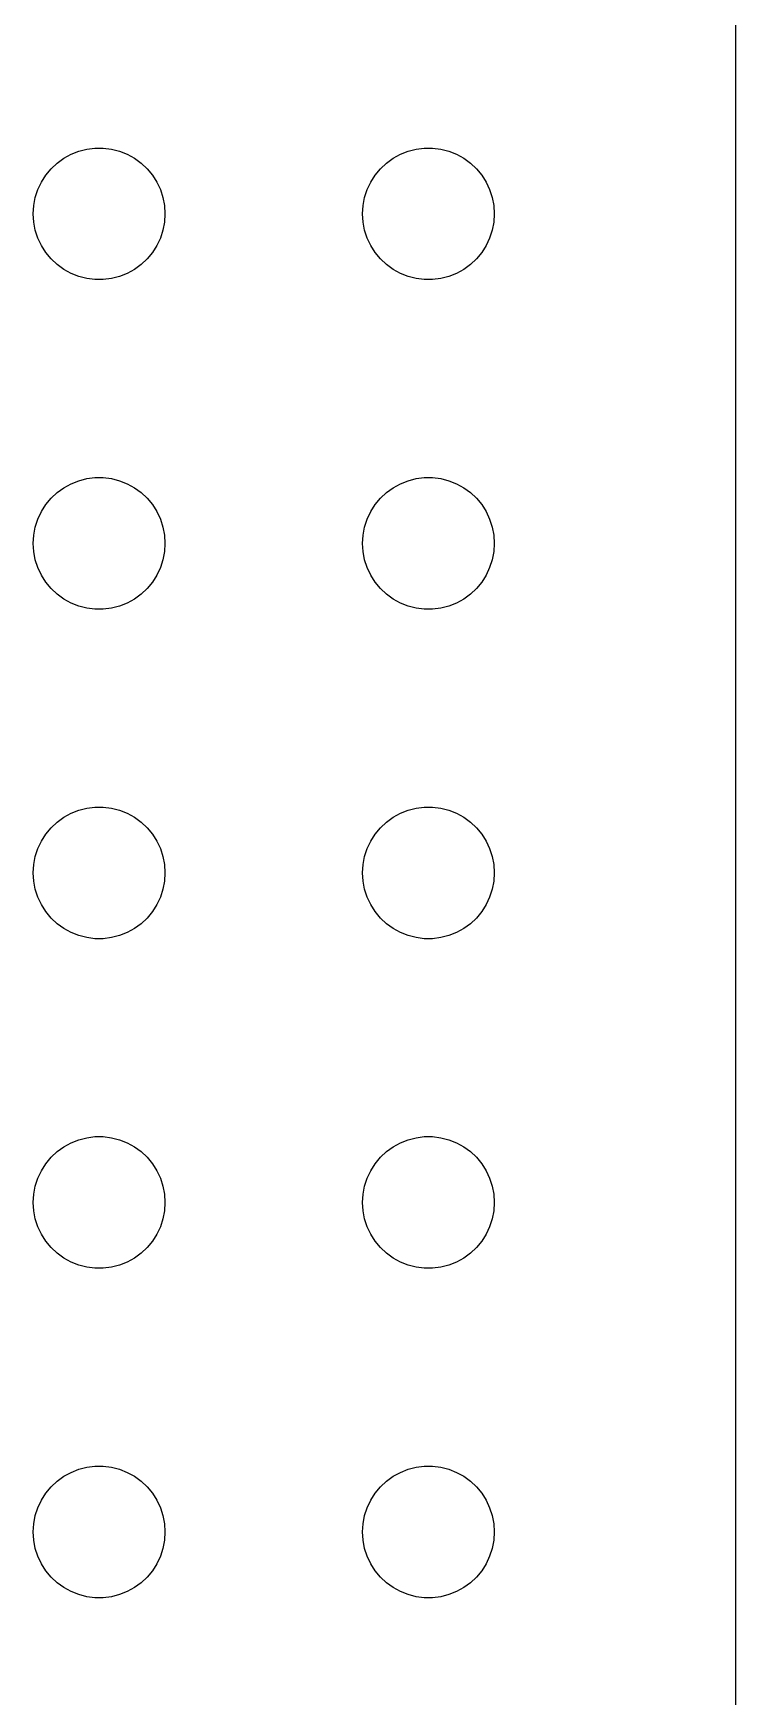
# Model space of a CAD drawing. Header units: metres. Extents: x -150 to 150, y -149 to 149.
# Drawn here: x 133.5 to 149.5, y -3.75 to 34.11 of the extents above; entities that cross this region are included whole.
import ezdxf

# ---------------------------------------------------------------- set-up
doc = ezdxf.new("R2010")
doc.units = ezdxf.units.M

msp = doc.modelspace()

# ---------------------------------------------------------------- linework, layer by layer
for p, q in [((149.5, -144.5), (149.5, 144.5)), ((134.361, 31.3572), (134.536, 31.4266)), ((134.536, 31.4266), (134.719, 31.4734)), ((134.719, 31.4734), (134.906, 31.497)), ((134.906, 31.497), (135.094, 31.497)), ((135.094, 31.497), (135.281, 31.4734)), ((135.281, 31.4734), (135.464, 31.4266)), ((135.464, 31.4266), (135.639, 31.3572)), ((141.861, 31.3572), (142.036, 31.4266)), ((142.036, 31.4266), (142.219, 31.4734)), ((142.219, 31.4734), (142.406, 31.497)), ((142.406, 31.497), (142.594, 31.497)), ((142.594, 31.497), (142.781, 31.4734)), ((142.781, 31.4734), (142.964, 31.4266)), ((142.964, 31.4266), (143.139, 31.3572)), ((133.907, 31.0268), (134.044, 31.1558)), ((134.044, 31.1558), (134.196, 31.2665)), ((134.196, 31.2665), (134.361, 31.3572)), ((135.639, 31.3572), (135.804, 31.2665)), ((135.804, 31.2665), (135.956, 31.1558)), ((135.956, 31.1558), (136.093, 31.0268)), ((141.407, 31.0268), (141.544, 31.1558)), ((141.544, 31.1558), (141.696, 31.2665)), ((141.696, 31.2665), (141.861, 31.3572)), ((143.139, 31.3572), (143.304, 31.2665)), ((143.304, 31.2665), (143.456, 31.1558)), ((143.456, 31.1558), (143.593, 31.0268)), ((133.605, 30.5522), (133.686, 30.7226)), ((133.686, 30.7226), (133.786, 30.8817)), ((133.786, 30.8817), (133.907, 31.0268)), ((136.093, 31.0268), (136.214, 30.8817)), ((136.214, 30.8817), (136.314, 30.7226)), ((136.314, 30.7226), (136.395, 30.5522)), ((141.105, 30.5522), (141.186, 30.7226)), ((141.186, 30.7226), (141.286, 30.8817)), ((141.286, 30.8817), (141.407, 31.0268)), ((143.593, 31.0268), (143.714, 30.8817)), ((143.714, 30.8817), (143.814, 30.7226)), ((143.814, 30.7226), (143.895, 30.5522)), ((133.512, 30.188), (133.547, 30.373)), ((133.547, 30.373), (133.605, 30.5522)), ((136.395, 30.5522), (136.453, 30.373)), ((136.453, 30.373), (136.488, 30.188)), ((141.012, 30.188), (141.047, 30.373)), ((141.047, 30.373), (141.105, 30.5522)), ((143.895, 30.5522), (143.953, 30.373)), ((143.953, 30.373), (143.988, 30.188)), ((133.5, 30), (133.512, 30.188)), ((133.512, 29.812), (133.5, 30)), ((136.488, 30.188), (136.5, 30)), ((136.5, 30), (136.488, 29.812)), ((141, 30), (141.012, 30.188)), ((141.012, 29.812), (141, 30)), ((143.988, 30.188), (144, 30)), ((144, 30), (143.988, 29.812)), ((133.547, 29.627), (133.512, 29.812)), ((133.605, 29.4478), (133.547, 29.627)), ((136.453, 29.627), (136.395, 29.4478)), ((136.488, 29.812), (136.453, 29.627)), ((141.047, 29.627), (141.012, 29.812)), ((141.105, 29.4478), (141.047, 29.627)), ((143.953, 29.627), (143.895, 29.4478)), ((143.988, 29.812), (143.953, 29.627)), ((133.686, 29.2774), (133.605, 29.4478)), ((133.786, 29.1183), (133.686, 29.2774)), ((136.314, 29.2774), (136.214, 29.1183)), ((136.395, 29.4478), (136.314, 29.2774)), ((141.186, 29.2774), (141.105, 29.4478)), ((141.286, 29.1183), (141.186, 29.2774)), ((143.814, 29.2774), (143.714, 29.1183)), ((143.895, 29.4478), (143.814, 29.2774)), ((133.907, 28.9732), (133.786, 29.1183)), ((134.044, 28.8442), (133.907, 28.9732)), ((134.196, 28.7335), (134.044, 28.8442)), ((135.956, 28.8442), (135.804, 28.7335)), ((136.093, 28.9732), (135.956, 28.8442)), ((136.214, 29.1183), (136.093, 28.9732)), ((141.407, 28.9732), (141.286, 29.1183)), ((141.544, 28.8442), (141.407, 28.9732)), ((141.696, 28.7335), (141.544, 28.8442)), ((143.456, 28.8442), (143.304, 28.7335)), ((143.593, 28.9732), (143.456, 28.8442)), ((143.714, 29.1183), (143.593, 28.9732)), ((134.361, 28.6427), (134.196, 28.7335)), ((134.536, 28.5734), (134.361, 28.6427)), ((134.719, 28.5266), (134.536, 28.5734)), ((134.906, 28.503), (134.719, 28.5266)), ((135.094, 28.503), (134.906, 28.503)), ((135.281, 28.5266), (135.094, 28.503)), ((135.464, 28.5734), (135.281, 28.5266)), ((135.639, 28.6427), (135.464, 28.5734)), ((135.804, 28.7335), (135.639, 28.6427)), ((141.861, 28.6427), (141.696, 28.7335)), ((142.036, 28.5734), (141.861, 28.6427)), ((142.219, 28.5266), (142.036, 28.5734)), ((142.406, 28.503), (142.219, 28.5266)), ((142.594, 28.503), (142.406, 28.503)), ((142.781, 28.5266), (142.594, 28.503)), ((142.964, 28.5734), (142.781, 28.5266)), ((143.139, 28.6427), (142.964, 28.5734)), ((143.304, 28.7335), (143.139, 28.6427)), ((134.196, 23.7665), (134.361, 23.8572)), ((134.361, 23.8572), (134.536, 23.9266)), ((134.536, 23.9266), (134.719, 23.9734)), ((134.719, 23.9734), (134.906, 23.997)), ((134.906, 23.997), (135.094, 23.997)), ((135.094, 23.997), (135.281, 23.9734)), ((135.281, 23.9734), (135.464, 23.9266)), ((135.464, 23.9266), (135.639, 23.8572)), ((135.639, 23.8572), (135.804, 23.7665)), ((141.696, 23.7665), (141.861, 23.8572)), ((141.861, 23.8572), (142.036, 23.9266)), ((142.036, 23.9266), (142.219, 23.9734)), ((142.219, 23.9734), (142.406, 23.997)), ((142.406, 23.997), (142.594, 23.997)), ((142.594, 23.997), (142.781, 23.9734)), ((142.781, 23.9734), (142.964, 23.9266)), ((142.964, 23.9266), (143.139, 23.8572)), ((143.139, 23.8572), (143.304, 23.7665)), ((133.786, 23.3817), (133.907, 23.5268)), ((133.907, 23.5268), (134.044, 23.6558)), ((134.044, 23.6558), (134.196, 23.7665)), ((135.804, 23.7665), (135.956, 23.6558)), ((135.956, 23.6558), (136.093, 23.5268)), ((136.093, 23.5268), (136.214, 23.3817)), ((141.286, 23.3817), (141.407, 23.5268)), ((141.407, 23.5268), (141.544, 23.6558)), ((141.544, 23.6558), (141.696, 23.7665)), ((143.304, 23.7665), (143.456, 23.6558)), ((143.456, 23.6558), (143.593, 23.5268)), ((143.593, 23.5268), (143.714, 23.3817)), ((133.605, 23.0522), (133.686, 23.2226)), ((133.686, 23.2226), (133.786, 23.3817)), ((136.214, 23.3817), (136.314, 23.2226)), ((136.314, 23.2226), (136.395, 23.0522)), ((141.105, 23.0522), (141.186, 23.2226)), ((141.186, 23.2226), (141.286, 23.3817)), ((143.714, 23.3817), (143.814, 23.2226)), ((143.814, 23.2226), (143.895, 23.0522)), ((133.512, 22.688), (133.547, 22.873)), ((133.547, 22.873), (133.605, 23.0522)), ((136.395, 23.0522), (136.453, 22.873)), ((136.453, 22.873), (136.488, 22.688)), ((141.012, 22.688), (141.047, 22.873)), ((141.047, 22.873), (141.105, 23.0522)), ((143.895, 23.0522), (143.953, 22.873)), ((143.953, 22.873), (143.988, 22.688)), ((133.5, 22.5), (133.512, 22.688)), ((133.512, 22.312), (133.5, 22.5)), ((136.488, 22.688), (136.5, 22.5)), ((136.5, 22.5), (136.488, 22.312)), ((141, 22.5), (141.012, 22.688)), ((141.012, 22.312), (141, 22.5)), ((143.988, 22.688), (144, 22.5)), ((144, 22.5), (143.988, 22.312)), ((133.547, 22.127), (133.512, 22.312)), ((133.605, 21.9478), (133.547, 22.127)), ((136.453, 22.127), (136.395, 21.9478)), ((136.488, 22.312), (136.453, 22.127)), ((141.047, 22.127), (141.012, 22.312)), ((141.105, 21.9478), (141.047, 22.127)), ((143.953, 22.127), (143.895, 21.9478)), ((143.988, 22.312), (143.953, 22.127)), ((133.686, 21.7774), (133.605, 21.9478)), ((133.786, 21.6183), (133.686, 21.7774)), ((133.907, 21.4732), (133.786, 21.6183)), ((136.214, 21.6183), (136.093, 21.4732)), ((136.314, 21.7774), (136.214, 21.6183)), ((136.395, 21.9478), (136.314, 21.7774)), ((141.186, 21.7774), (141.105, 21.9478)), ((141.286, 21.6183), (141.186, 21.7774)), ((141.407, 21.4732), (141.286, 21.6183)), ((143.714, 21.6183), (143.593, 21.4732)), ((143.814, 21.7774), (143.714, 21.6183)), ((143.895, 21.9478), (143.814, 21.7774)), ((134.044, 21.3442), (133.907, 21.4732)), ((134.196, 21.2335), (134.044, 21.3442)), ((134.361, 21.1427), (134.196, 21.2335)), ((135.804, 21.2335), (135.639, 21.1427)), ((135.956, 21.3442), (135.804, 21.2335)), ((136.093, 21.4732), (135.956, 21.3442)), ((141.544, 21.3442), (141.407, 21.4732)), ((141.696, 21.2335), (141.544, 21.3442)), ((141.861, 21.1427), (141.696, 21.2335)), ((143.304, 21.2335), (143.139, 21.1427)), ((143.456, 21.3442), (143.304, 21.2335)), ((143.593, 21.4732), (143.456, 21.3442)), ((134.536, 21.0734), (134.361, 21.1427)), ((134.719, 21.0266), (134.536, 21.0734)), ((134.906, 21.003), (134.719, 21.0266)), ((135.094, 21.003), (134.906, 21.003)), ((135.281, 21.0266), (135.094, 21.003)), ((135.464, 21.0734), (135.281, 21.0266)), ((135.639, 21.1427), (135.464, 21.0734)), ((142.036, 21.0734), (141.861, 21.1427)), ((142.219, 21.0266), (142.036, 21.0734)), ((142.406, 21.003), (142.219, 21.0266)), ((142.594, 21.003), (142.406, 21.003)), ((142.781, 21.0266), (142.594, 21.003)), ((142.964, 21.0734), (142.781, 21.0266)), ((143.139, 21.1427), (142.964, 21.0734)), ((134.196, 16.2665), (134.361, 16.3572)), ((134.361, 16.3572), (134.536, 16.4266)), ((134.536, 16.4266), (134.719, 16.4734)), ((134.719, 16.4734), (134.906, 16.497)), ((134.906, 16.497), (135.094, 16.497)), ((135.094, 16.497), (135.281, 16.4734)), ((135.281, 16.4734), (135.464, 16.4266)), ((135.464, 16.4266), (135.639, 16.3572)), ((135.639, 16.3572), (135.804, 16.2665)), ((141.696, 16.2665), (141.861, 16.3572)), ((141.861, 16.3572), (142.036, 16.4266)), ((142.036, 16.4266), (142.219, 16.4734)), ((142.219, 16.4734), (142.406, 16.497)), ((142.406, 16.497), (142.594, 16.497)), ((142.594, 16.497), (142.781, 16.4734)), ((142.781, 16.4734), (142.964, 16.4266)), ((142.964, 16.4266), (143.139, 16.3572)), ((143.139, 16.3572), (143.304, 16.2665)), ((133.786, 15.8817), (133.907, 16.0268)), ((133.907, 16.0268), (134.044, 16.1558)), ((134.044, 16.1558), (134.196, 16.2665)), ((135.804, 16.2665), (135.956, 16.1558)), ((135.956, 16.1558), (136.093, 16.0268)), ((136.093, 16.0268), (136.214, 15.8817)), ((141.286, 15.8817), (141.407, 16.0268)), ((141.407, 16.0268), (141.544, 16.1558)), ((141.544, 16.1558), (141.696, 16.2665)), ((143.304, 16.2665), (143.456, 16.1558)), ((143.456, 16.1558), (143.593, 16.0268)), ((143.593, 16.0268), (143.714, 15.8817)), ((133.547, 15.373), (133.605, 15.5522)), ((133.605, 15.5522), (133.686, 15.7226)), ((133.686, 15.7226), (133.786, 15.8817)), ((136.214, 15.8817), (136.314, 15.7226)), ((136.314, 15.7226), (136.395, 15.5522)), ((136.395, 15.5522), (136.453, 15.373)), ((141.047, 15.373), (141.105, 15.5522)), ((141.105, 15.5522), (141.186, 15.7226)), ((141.186, 15.7226), (141.286, 15.8817)), ((143.714, 15.8817), (143.814, 15.7226)), ((143.814, 15.7226), (143.895, 15.5522)), ((143.895, 15.5522), (143.953, 15.373)), ((133.5, 15), (133.512, 15.188)), ((133.512, 15.188), (133.547, 15.373)), ((136.453, 15.373), (136.488, 15.188)), ((136.488, 15.188), (136.5, 15)), ((141, 15), (141.012, 15.188)), ((141.012, 15.188), (141.047, 15.373)), ((143.953, 15.373), (143.988, 15.188)), ((143.988, 15.188), (144, 15)), ((133.512, 14.812), (133.5, 15)), ((133.547, 14.627), (133.512, 14.812)), ((136.488, 14.812), (136.453, 14.627)), ((136.5, 15), (136.488, 14.812)), ((141.012, 14.812), (141, 15)), ((141.047, 14.627), (141.012, 14.812)), ((143.988, 14.812), (143.953, 14.627)), ((144, 15), (143.988, 14.812)), ((133.605, 14.4478), (133.547, 14.627)), ((133.686, 14.2774), (133.605, 14.4478)), ((136.395, 14.4478), (136.314, 14.2774)), ((136.453, 14.627), (136.395, 14.4478)), ((141.105, 14.4478), (141.047, 14.627)), ((141.186, 14.2774), (141.105, 14.4478)), ((143.895, 14.4478), (143.814, 14.2774)), ((143.953, 14.627), (143.895, 14.4478)), ((133.786, 14.1183), (133.686, 14.2774)), ((133.907, 13.9732), (133.786, 14.1183)), ((136.214, 14.1183), (136.093, 13.9732)), ((136.314, 14.2774), (136.214, 14.1183)), ((141.286, 14.1183), (141.186, 14.2774)), ((141.407, 13.9732), (141.286, 14.1183)), ((143.714, 14.1183), (143.593, 13.9732)), ((143.814, 14.2774), (143.714, 14.1183)), ((134.044, 13.8442), (133.907, 13.9732)), ((134.196, 13.7335), (134.044, 13.8442)), ((134.361, 13.6427), (134.196, 13.7335)), ((134.536, 13.5734), (134.361, 13.6427)), ((135.639, 13.6427), (135.464, 13.5734)), ((135.804, 13.7335), (135.639, 13.6427)), ((135.956, 13.8442), (135.804, 13.7335)), ((136.093, 13.9732), (135.956, 13.8442)), ((141.544, 13.8442), (141.407, 13.9732)), ((141.696, 13.7335), (141.544, 13.8442)), ((141.861, 13.6427), (141.696, 13.7335)), ((142.036, 13.5734), (141.861, 13.6427)), ((143.139, 13.6427), (142.964, 13.5734)), ((143.304, 13.7335), (143.139, 13.6427)), ((143.456, 13.8442), (143.304, 13.7335)), ((143.593, 13.9732), (143.456, 13.8442)), ((134.719, 13.5266), (134.536, 13.5734)), ((134.906, 13.5029), (134.719, 13.5266)), ((135.094, 13.5029), (134.906, 13.5029)), ((135.281, 13.5266), (135.094, 13.5029)), ((135.464, 13.5734), (135.281, 13.5266)), ((142.219, 13.5266), (142.036, 13.5734)), ((142.406, 13.5029), (142.219, 13.5266)), ((142.594, 13.5029), (142.406, 13.5029)), ((142.781, 13.5266), (142.594, 13.5029)), ((142.964, 13.5734), (142.781, 13.5266)), ((134.044, 8.65576), (134.196, 8.76648)), ((134.196, 8.76648), (134.361, 8.85724)), ((134.361, 8.85724), (134.536, 8.92657)), ((134.536, 8.92657), (134.719, 8.97342)), ((134.719, 8.97342), (134.906, 8.99704)), ((134.906, 8.99704), (135.094, 8.99704)), ((135.094, 8.99704), (135.281, 8.97342)), ((135.281, 8.97342), (135.464, 8.92657)), ((135.464, 8.92657), (135.639, 8.85724)), ((135.639, 8.85724), (135.804, 8.76648)), ((135.804, 8.76648), (135.956, 8.65576)), ((141.544, 8.65576), (141.696, 8.76648)), ((141.696, 8.76648), (141.861, 8.85724)), ((141.861, 8.85724), (142.036, 8.92657)), ((142.036, 8.92657), (142.219, 8.97342)), ((142.219, 8.97342), (142.406, 8.99704)), ((142.406, 8.99704), (142.594, 8.99704)), ((142.594, 8.99704), (142.781, 8.97342)), ((142.781, 8.97342), (142.964, 8.92657)), ((142.964, 8.92657), (143.139, 8.85724)), ((143.139, 8.85724), (143.304, 8.76648)), ((143.304, 8.76648), (143.456, 8.65576)), ((133.686, 8.22263), (133.786, 8.38167)), ((133.786, 8.38167), (133.907, 8.52681)), ((133.907, 8.52681), (134.044, 8.65576)), ((135.956, 8.65576), (136.093, 8.52681)), ((136.093, 8.52681), (136.214, 8.38167)), ((136.214, 8.38167), (136.314, 8.22263)), ((141.186, 8.22263), (141.286, 8.38167)), ((141.286, 8.38167), (141.407, 8.52681)), ((141.407, 8.52681), (141.544, 8.65576)), ((143.456, 8.65576), (143.593, 8.52681)), ((143.593, 8.52681), (143.714, 8.38167)), ((143.714, 8.38167), (143.814, 8.22263)), ((133.547, 7.87303), (133.605, 8.05219)), ((133.605, 8.05219), (133.686, 8.22263)), ((136.314, 8.22263), (136.395, 8.05219)), ((136.395, 8.05219), (136.453, 7.87303)), ((141.047, 7.87303), (141.105, 8.05219)), ((141.105, 8.05219), (141.186, 8.22263)), ((143.814, 8.22263), (143.895, 8.05219)), ((143.895, 8.05219), (143.953, 7.87303)), ((133.5, 7.5), (133.512, 7.68799)), ((133.512, 7.68799), (133.547, 7.87303)), ((136.453, 7.87303), (136.488, 7.68799)), ((136.488, 7.68799), (136.5, 7.5)), ((141, 7.5), (141.012, 7.68799)), ((141.012, 7.68799), (141.047, 7.87303)), ((143.953, 7.87303), (143.988, 7.68799)), ((143.988, 7.68799), (144, 7.5)), ((133.512, 7.312), (133.5, 7.5)), ((133.547, 7.12695), (133.512, 7.312)), ((136.488, 7.312), (136.453, 7.12695)), ((136.5, 7.5), (136.488, 7.312)), ((141.012, 7.312), (141, 7.5)), ((141.047, 7.12695), (141.012, 7.312)), ((143.988, 7.312), (143.953, 7.12695)), ((144, 7.5), (143.988, 7.312)), ((133.605, 6.9478), (133.547, 7.12695)), ((133.686, 6.77736), (133.605, 6.9478)), ((136.395, 6.9478), (136.314, 6.77736)), ((136.453, 7.12695), (136.395, 6.9478)), ((141.105, 6.9478), (141.047, 7.12695)), ((141.186, 6.77736), (141.105, 6.9478)), ((143.895, 6.9478), (143.814, 6.77736)), ((143.953, 7.12695), (143.895, 6.9478)), ((133.786, 6.61832), (133.686, 6.77736)), ((133.907, 6.47318), (133.786, 6.61832)), ((134.044, 6.34422), (133.907, 6.47318)), ((136.093, 6.47318), (135.956, 6.34422)), ((136.214, 6.61832), (136.093, 6.47318)), ((136.314, 6.77736), (136.214, 6.61832)), ((141.286, 6.61832), (141.186, 6.77736)), ((141.407, 6.47318), (141.286, 6.61832)), ((141.544, 6.34422), (141.407, 6.47318)), ((143.593, 6.47318), (143.456, 6.34422)), ((143.714, 6.61832), (143.593, 6.47318)), ((143.814, 6.77736), (143.714, 6.61832)), ((134.196, 6.23351), (134.044, 6.34422)), ((134.361, 6.14275), (134.196, 6.23351)), ((134.536, 6.07341), (134.361, 6.14275)), ((134.719, 6.02657), (134.536, 6.07341)), ((135.464, 6.07341), (135.281, 6.02657)), ((135.639, 6.14275), (135.464, 6.07341)), ((135.804, 6.23351), (135.639, 6.14275)), ((135.956, 6.34422), (135.804, 6.23351)), ((141.696, 6.23351), (141.544, 6.34422)), ((141.861, 6.14275), (141.696, 6.23351)), ((142.036, 6.07341), (141.861, 6.14275)), ((142.219, 6.02657), (142.036, 6.07341)), ((142.964, 6.07341), (142.781, 6.02657)), ((143.139, 6.14275), (142.964, 6.07341)), ((143.304, 6.23351), (143.139, 6.14275)), ((143.456, 6.34422), (143.304, 6.23351)), ((134.906, 6.00294), (134.719, 6.02657)), ((135.094, 6.00294), (134.906, 6.00294)), ((135.281, 6.02657), (135.094, 6.00294)), ((142.406, 6.00294), (142.219, 6.02657)), ((142.594, 6.00294), (142.406, 6.00294)), ((142.781, 6.02657), (142.594, 6.00294)), ((133.907, 1.02681), (134.044, 1.15576)), ((134.044, 1.15576), (134.196, 1.26648)), ((134.196, 1.26648), (134.361, 1.35724)), ((134.361, 1.35724), (134.536, 1.42657)), ((134.536, 1.42657), (134.719, 1.47342)), ((134.719, 1.47342), (134.906, 1.49704)), ((134.906, 1.49704), (135.094, 1.49704)), ((135.094, 1.49704), (135.281, 1.47342)), ((135.281, 1.47342), (135.464, 1.42657)), ((135.464, 1.42657), (135.639, 1.35724)), ((135.639, 1.35724), (135.804, 1.26648)), ((135.804, 1.26648), (135.956, 1.15576)), ((135.956, 1.15576), (136.093, 1.02681)), ((141.407, 1.02681), (141.544, 1.15576)), ((141.544, 1.15576), (141.696, 1.26648)), ((141.696, 1.26648), (141.861, 1.35724)), ((141.861, 1.35724), (142.036, 1.42657)), ((142.036, 1.42657), (142.219, 1.47342)), ((142.219, 1.47342), (142.406, 1.49704)), ((142.406, 1.49704), (142.594, 1.49704)), ((142.594, 1.49704), (142.781, 1.47342)), ((142.781, 1.47342), (142.964, 1.42657)), ((142.964, 1.42657), (143.139, 1.35724)), ((143.139, 1.35724), (143.304, 1.26648)), ((143.304, 1.26648), (143.456, 1.15576)), ((143.456, 1.15576), (143.593, 1.02681)), ((133.686, 0.72263), (133.786, 0.88167)), ((133.786, 0.88167), (133.907, 1.02681)), ((136.093, 1.02681), (136.214, 0.88167)), ((136.214, 0.88167), (136.314, 0.72263)), ((141.186, 0.72263), (141.286, 0.88167)), ((141.286, 0.88167), (141.407, 1.02681)), ((143.593, 1.02681), (143.714, 0.88167)), ((143.714, 0.88167), (143.814, 0.72263)), ((133.547, 0.37303), (133.605, 0.55219)), ((133.605, 0.55219), (133.686, 0.72263)), ((136.314, 0.72263), (136.395, 0.55219)), ((136.395, 0.55219), (136.453, 0.37303)), ((141.047, 0.37303), (141.105, 0.55219)), ((141.105, 0.55219), (141.186, 0.72263)), ((143.814, 0.72263), (143.895, 0.55219)), ((143.895, 0.55219), (143.953, 0.37303)), ((133.5, 0), (133.512, 0.18799)), ((133.512, -0.18799), (133.5, 0)), ((133.512, 0.18799), (133.547, 0.37303)), ((136.453, 0.37303), (136.488, 0.18799)), ((136.488, 0.18799), (136.5, 0)), ((136.5, 0), (136.488, -0.18799)), ((141, 0), (141.012, 0.18799)), ((141.012, -0.18799), (141, 0)), ((141.012, 0.18799), (141.047, 0.37303)), ((143.953, 0.37303), (143.988, 0.18799)), ((143.988, 0.18799), (144, 0)), ((144, 0), (143.988, -0.18799)), ((133.547, -0.37303), (133.512, -0.18799)), ((133.605, -0.55219), (133.547, -0.37303)), ((136.453, -0.37303), (136.395, -0.55219)), ((136.488, -0.18799), (136.453, -0.37303)), ((141.047, -0.37303), (141.012, -0.18799)), ((141.105, -0.55219), (141.047, -0.37303)), ((143.953, -0.37303), (143.895, -0.55219)), ((143.988, -0.18799), (143.953, -0.37303)), ((133.686, -0.72263), (133.605, -0.55219)), ((133.786, -0.88167), (133.686, -0.72263)), ((136.314, -0.72263), (136.214, -0.88167)), ((136.395, -0.55219), (136.314, -0.72263)), ((141.186, -0.72263), (141.105, -0.55219)), ((141.286, -0.88167), (141.186, -0.72263)), ((143.814, -0.72263), (143.714, -0.88167)), ((143.895, -0.55219), (143.814, -0.72263)), ((133.907, -1.02681), (133.786, -0.88167)), ((134.044, -1.15576), (133.907, -1.02681)), ((136.093, -1.02681), (135.956, -1.15576)), ((136.214, -0.88167), (136.093, -1.02681)), ((141.407, -1.02681), (141.286, -0.88167)), ((141.544, -1.15576), (141.407, -1.02681)), ((143.593, -1.02681), (143.456, -1.15576)), ((143.714, -0.88167), (143.593, -1.02681)), ((134.196, -1.26648), (134.044, -1.15576)), ((134.361, -1.35724), (134.196, -1.26648)), ((134.536, -1.42657), (134.361, -1.35724)), ((134.719, -1.47342), (134.536, -1.42657)), ((134.906, -1.49704), (134.719, -1.47342)), ((135.094, -1.49704), (134.906, -1.49704)), ((135.281, -1.47342), (135.094, -1.49704)), ((135.464, -1.42657), (135.281, -1.47342)), ((135.639, -1.35724), (135.464, -1.42657)), ((135.804, -1.26648), (135.639, -1.35724)), ((135.956, -1.15576), (135.804, -1.26648)), ((141.696, -1.26648), (141.544, -1.15576)), ((141.861, -1.35724), (141.696, -1.26648)), ((142.036, -1.42657), (141.861, -1.35724)), ((142.219, -1.47342), (142.036, -1.42657)), ((142.406, -1.49704), (142.219, -1.47342)), ((142.594, -1.49704), (142.406, -1.49704)), ((142.781, -1.47342), (142.594, -1.49704)), ((142.964, -1.42657), (142.781, -1.47342)), ((143.139, -1.35724), (142.964, -1.42657)), ((143.304, -1.26648), (143.139, -1.35724)), ((143.456, -1.15576), (143.304, -1.26648))]:
    msp.add_line(p, q)

doc.saveas('drawing.dxf')
